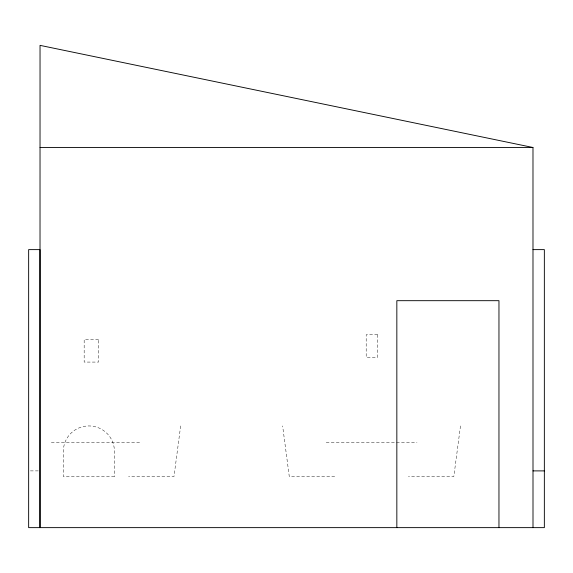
<?xml version="1.0" encoding="UTF-8"?>
<svg xmlns="http://www.w3.org/2000/svg" width="573" height="573" viewBox="0 0 573 573"><rect width="100%" height="100%" fill="white"/><g stroke="black" fill="none" stroke-linecap="round" stroke-linejoin="round"><path stroke-width="0.43" stroke-dasharray="2.87 2.15" d="M180.653 425.94L173.991 476.564L128.596 476.564M460.491 425.94L453.823 476.564L408.434 476.564M51.348 442.528L141.603 442.528M326.216 442.528L416.994 442.528M30.398 470.891L38.255 470.891M334.675 476.564L289.286 476.564L282.625 425.94M377.543 334.725L366.197 334.725L366.197 357.423L377.543 357.423L377.543 334.725M98.513 339.388L84.167 339.388L84.167 362.079L98.513 362.079L98.513 339.388M114.414 476.564L63.352 476.564L63.352 451.252A25.534 25.312 0 0 1 88.887 425.94A25.534 25.312 0 0 1 114.414 451.252L114.414 476.564"/><path stroke-width="0.86" d="M533.005 527.633L532.983 147.497L40.038 45.367L39.995 527.633L39.995 249.62L28.65 249.62L28.65 527.633L544.35 527.633L544.35 249.62L533.005 249.62M40.038 147.497L532.983 147.497M533.005 470.891L544.35 470.891M498.961 527.633L498.961 300.682L396.838 300.682L396.838 527.633"/></g></svg>
